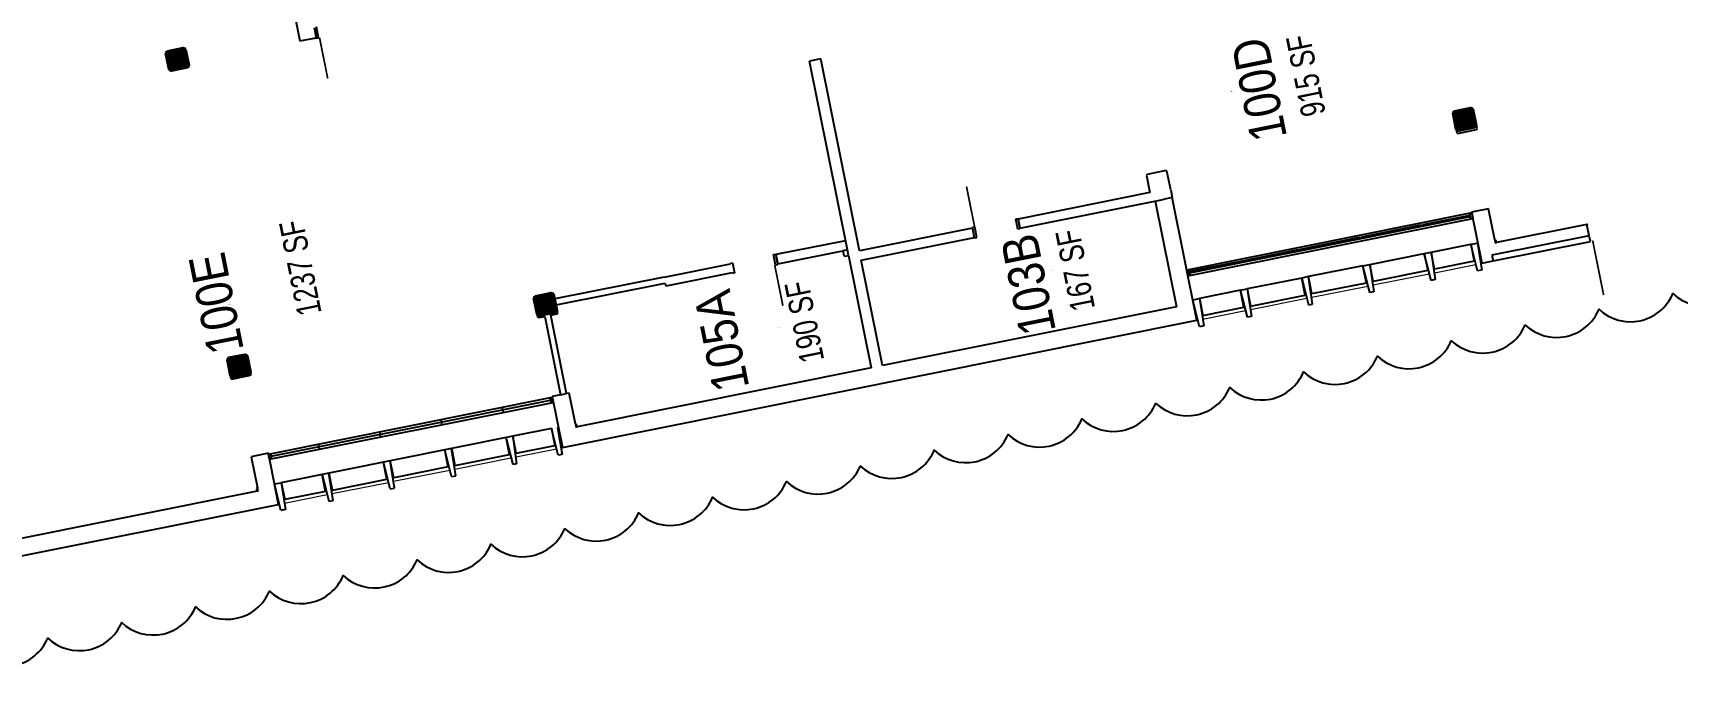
# Model space of a CAD drawing. Header units: inches. Extents: x 69200890 to 69205124, y 27678531 to 27681974.
# Drawn here: x 69202415 to 69203835, y 27678765 to 27679335 of the extents above; entities that cross this region are included whole.
import ezdxf
from ezdxf.enums import TextEntityAlignment as Align

# ---------------------------------------------------------------- set-up
doc = ezdxf.new("R2010")
doc.units = ezdxf.units.IN
doc.header["$LTSCALE"] = 10
doc.header["$MEASUREMENT"] = 0
doc.layers.get('0').update_dxf_attribs({"linetype": 'CONTINUOUS'})
for name, color, linetype in [('A-COLS', 5, 'CONTINUOUS'), ('A-DOOR', 2, 'CONTINUOUS'), ('A-GLAZ', 1, 'CONTINUOUS'), ('A-IDEN-RNUM', 7, 'CONTINUOUS'), ('A-IDEN-SNUM', 4, 'CONTINUOUS'), ('A-IDEN-VNUM', 4, 'CONTINUOUS'), ('A-WALL', 5, 'CONTINUOUS'), ('AREA-TEXT', 3, 'CONTINUOUS')]:
    doc.layers.add(name, color=color, linetype=linetype)
doc.layers.add('A-REV', color=1, linetype='CONTINUOUS', true_color=0xff0000)
doc.layers.add('A-ROOF', color=132, linetype='CONTINUOUS', lineweight=13)
doc.styles.add('CP_AREA', font='arial.ttf', dxfattribs={"height": 15})
doc.styles.add('CP_ROOMSNUMBER', font='arial.ttf', dxfattribs={"height": 1})
doc.styles.add('CP_ROOMVNUMBER', font='arial.ttf', dxfattribs={"width": 0.85, "height": 0.075})

# ---------------------------------------------------------------- blocks, each defined once
blk = doc.blocks.new('COL')
at = {"layer": 'A-COLS', "const_width": 18}
blk.add_lwpolyline([(0, 9), (0, -9)], dxfattribs=at)
at = {"layer": 'A-COLS'}
blk.add_lwpolyline([(9, 7), (9, -7), (7, -9), (-7, -9), (-9, -7), (-9, 7), (-7, 9), (7, 9)], close=True, dxfattribs=at)
blk = doc.blocks.new('Chamfered Column - 1_-6_ x 1_-6_ Concrete-1521666-LEVEL 1 FLOOR PLAN - OVERALL')
at = {"layer": 'A-COLS'}
blk.add_hatch(color=9, dxfattribs=at).paths.add_polyline_path([(-8.25, -9), (8.25, -9), (9, -8.25), (9, 8.25), (8.25, 9), (-8.25, 9), (-9, 8.25), (-9, -8.25)])
at = {"layer": 'A-COLS', "color": 253}
for p, q in [((-8.25, 9), (-9, 8.25)), ((-9, 8.25), (-9, -8.25)), ((8.25, 9), (-8.25, 9)), ((9, 8.25), (8.25, 9)), ((9, -8.25), (9, 8.25)), ((-9, -8.25), (-8.25, -9)), ((-8.25, -9), (8.25, -9)), ((8.25, -9), (9, -8.25))]:
    blk.add_line(p, q, dxfattribs=at)

msp = doc.modelspace()

# ---------------------------------------------------------------- hatches: boundary and pattern name
at = {"layer": 'A-COLS', "lineweight": 5}
msp.add_hatch(color=256, dxfattribs=at).paths.add_polyline_path([(69202602.9, 27679038.9), (69202603.5, 27679039.8), (69202600.3, 27679056), (69202599.4, 27679056.5), (69202583.2, 27679053.3), (69202582.6, 27679052.4), (69202585.9, 27679036.2), (69202586.7, 27679035.7)])

# ---------------------------------------------------------------- linework, layer by layer
at = {"layer": 'A-COLS'}
for p, q in [((69202583.2, 27679053.3), (69202582.6, 27679052.4)), ((69202582.6, 27679052.4), (69202585.9, 27679036.2)), ((69202599.4, 27679056.5), (69202583.2, 27679053.3)), ((69202600.3, 27679056), (69202599.4, 27679056.5)), ((69202603.5, 27679039.8), (69202600.3, 27679056)), ((69202585.9, 27679036.2), (69202586.7, 27679035.7)), ((69202586.7, 27679035.7), (69202602.9, 27679038.9)), ((69202602.9, 27679038.9), (69202603.5, 27679039.8))]:
    msp.add_line(p, q, dxfattribs=at)
at = {"layer": 'A-DOOR'}
for points in [[(69202662.4, 27679330.5, 1.5, 1.5, 0), (69202669.5, 27679295.2, 0, 0, 0), (69202670.2, 27679295.4, 0, 0, 0.414214), (69202696.7, 27679338.9, 0, 0, 0.414214)], [(69203228.4, 27679166.6, 1.5, 1.5, 0), (69203221.3, 27679201.9, 0, 0, 0), (69203222.1, 27679202.1, 0, 0, -0.414214), (69203263.3, 27679172.1, 0, 0, -0.414214)], [(69203854.8, 27679174.2, 1.5, 1.5, 0), (69203864.6, 27679127.2, 0, 0, 0), (69203863.8, 27679127.1, 0, 0, -0.414214), (69203808.2, 27679166.1, 0, 0, -0.414214)], [(69203762.2, 27679155.3, 1.5, 1.5, 0), (69203771.7, 27679108.2, 0, 0, 0), (69203772.4, 27679108.4, 0, 0, 0.414214), (69203808.2, 27679166.1, 0, 0, 0.414214)], [(69203055.6, 27679134.2, 1.5, 1.5, 0), (69203062.7, 27679098.9, 0, 0, 0), (69203062, 27679098.7, 0, 0, -0.414214), (69203020.8, 27679128.7, 0, 0, -0.414214)]]:
    msp.add_lwpolyline(points, format="xyseb", dxfattribs=at)
at = {"layer": 'A-GLAZ'}
for p, q in [((69203413.9, 27679128.4), (69203656.1, 27679177)), ((69203414.1, 27679127.5), (69203656.3, 27679176)), ((69203656.6, 27679174.3), (69203655.7, 27679178.7)), ((69203614.6, 27679167.6), (69203614.4, 27679168.6)), ((69203508.7, 27679146.4), (69203508.5, 27679147.4)), ((69203561.6, 27679157), (69203561.4, 27679158)), ((69203455.7, 27679135.8), (69203455.5, 27679136.8)), ((69203414.4, 27679125.7), (69203413.9, 27679128.4)), ((69202618.3, 27678970.8), (69202863.5, 27679020)), ((69202864.3, 27679015.5), (69202863.5, 27679020)), ((69202619.2, 27678966.4), (69202864.3, 27679015.5)), ((69202620.7, 27678969), (69202861.9, 27679017.4)), ((69202821.2, 27679006.9), (69202820.3, 27679011.3)), ((69202715.3, 27678985.7), (69202714.4, 27678990.1)), ((69202768.2, 27678996.3), (69202767.4, 27679000.7)), ((69202662.4, 27678975.1), (69202661.5, 27678979.5)), ((69202619.2, 27678966.4), (69202618.3, 27678970.8)), ((69202621.2, 27678966.8), (69202620.3, 27678971.2))]:
    msp.add_line(p, q, dxfattribs=at)
at = {"layer": 'A-GLAZ', "lineweight": -3}
for p, q in [((69203613.6, 27679167.4), (69203656.3, 27679176)), ((69203656.1, 27679177), (69203615.4, 27679168.8)), ((69203655.7, 27679178.7), (69203657.7, 27679179.1)), ((69203655.7, 27679178.7), (69203656.1, 27679177)), ((69203656.3, 27679176), (69203656.6, 27679174.3)), ((69203657.7, 27679179.1), (69203658.6, 27679174.7)), ((69203560.7, 27679156.8), (69203613.6, 27679167.4)), ((69203613.4, 27679168.4), (69203562.4, 27679158.2)), ((69203658.6, 27679174.7), (69203656.6, 27679174.3)), ((69203507.5, 27679147.2), (69203456.5, 27679137)), ((69203507.7, 27679146.2), (69203560.7, 27679156.8)), ((69203560.5, 27679157.8), (69203509.5, 27679147.6)), ((69203622.6, 27679145.3), (69203657, 27679152.2)), ((69203657, 27679152.2), (69203662.7, 27679153.1)), ((69203662.8, 27679129), (69203657, 27679152.2)), ((69203657, 27679152.2), (69203659.9, 27679137.4)), ((69203662.7, 27679153.1), (69203666.4, 27679129.7)), ((69203454.6, 27679136.6), (69203413.9, 27679128.4)), ((69203414.1, 27679127.5), (69203454.8, 27679135.6)), ((69203454.8, 27679135.6), (69203456.7, 27679136)), ((69203456.7, 27679136), (69203507.7, 27679146.2)), ((69203563.8, 27679133.5), (69203516.7, 27679124.1)), ((69203563.8, 27679133.5), (69203569.7, 27679134.7)), ((69203566.8, 27679118.8), (69203563.8, 27679133.5)), ((69203569.6, 27679110.3), (69203563.8, 27679133.5)), ((69203569.7, 27679134.7), (69203616.8, 27679144.1)), ((69203572.6, 27679120), (69203569.7, 27679134.7)), ((69203569.7, 27679134.7), (69203573.3, 27679111.1)), ((69203616.8, 27679144.1), (69203622.6, 27679145.3)), ((69203622.6, 27679120.9), (69203616.8, 27679144.1)), ((69203616.8, 27679144.1), (69203619.7, 27679129.4)), ((69203625.6, 27679130.6), (69203622.6, 27679145.3)), ((69203622.6, 27679145.3), (69203626.2, 27679121.7)), ((69203659.9, 27679137.4), (69203625.6, 27679130.6)), ((69203411.6, 27679129.8), (69203413.5, 27679130.2)), ((69203411.6, 27679129.8), (69203412.5, 27679125.3)), ((69203412.5, 27679125.3), (69203414.4, 27679125.7)), ((69203413.9, 27679128.4), (69203413.5, 27679130.2)), ((69203510.9, 27679122.9), (69203463.8, 27679113.5)), ((69203516.7, 27679124.1), (69203510.9, 27679122.9)), ((69203513.8, 27679108.2), (69203510.9, 27679122.9)), ((69203510.9, 27679122.9), (69203516.7, 27679099.7)), ((69203519.7, 27679109.4), (69203516.7, 27679124.1)), ((69203520.3, 27679100.4), (69203516.7, 27679124.1)), ((69203519.7, 27679109.4), (69203566.8, 27679118.8)), ((69203619.7, 27679129.4), (69203572.6, 27679120)), ((69203626.2, 27679121.7), (69203622.6, 27679120.9)), ((69203666.4, 27679129.7), (69203662.8, 27679129)), ((69203416.9, 27679103.9), (69203417.2, 27679104.1)), ((69203422.5, 27679080.8), (69203416.9, 27679103.9)), ((69203417.2, 27679104.1), (69203422.6, 27679105.2)), ((69203458, 27679112.3), (69203422.6, 27679105.2)), ((69203422.6, 27679105.2), (69203425.5, 27679090.5)), ((69203422.6, 27679105.2), (69203426.2, 27679081.6)), ((69203458, 27679112.3), (69203463.8, 27679113.5)), ((69203460.9, 27679097.6), (69203458, 27679112.3)), ((69203464.1, 27679089), (69203458, 27679112.3)), ((69203463.8, 27679113.5), (69203466.7, 27679098.7)), ((69203463.8, 27679113.5), (69203467.4, 27679089.8)), ((69203466.7, 27679098.7), (69203513.8, 27679108.2)), ((69203573.3, 27679111.1), (69203569.6, 27679110.3)), ((69203425.5, 27679090.5), (69203460.9, 27679097.6)), ((69203467.4, 27679089.8), (69203464.1, 27679089)), ((69203516.7, 27679099.7), (69203520.3, 27679100.4)), ((69203426.2, 27679081.6), (69203422.5, 27679080.8)), ((69202861.5, 27679019.6), (69202862.4, 27679015.2)), ((69202862.8, 27678993), (69202829.4, 27678986.4)), ((69202862.8, 27678993), (69202865.7, 27678978.3)), ((69202868.6, 27678969.9), (69202862.8, 27678993)), ((69202868.1, 27678994.1), (69202871.9, 27678970.4)), ((69202829.4, 27678986.4), (69202628.9, 27678946.2)), ((69202829.7, 27678961.9), (69202823.6, 27678985.2)), ((69202826.5, 27678970.5), (69202823.6, 27678985.2)), ((69202829.4, 27678986.4), (69202832.7, 27678962.5)), ((69202832.4, 27678971.7), (69202829.4, 27678986.4)), ((69202832.4, 27678971.7), (69202865.7, 27678978.3)), ((69202723.5, 27678940.8), (69202717.7, 27678964)), ((69202720.6, 27678949.3), (69202717.7, 27678964)), ((69202727.2, 27678941.8), (69202723.5, 27678965.2)), ((69202726.5, 27678950.4), (69202723.5, 27678965.1)), ((69202776.4, 27678951.4), (69202770.6, 27678974.6)), ((69202773.6, 27678959.9), (69202770.6, 27678974.6)), ((69202780.1, 27678952.2), (69202776.5, 27678975.8)), ((69202776.6, 27678975.2), (69202779.4, 27678961.1)), ((69202779.4, 27678961.1), (69202826.5, 27678970.5)), ((69202832.7, 27678962.5), (69202829.7, 27678961.9)), ((69202871.9, 27678970.4), (69202868.6, 27678969.9)), ((69202667.7, 27678938.7), (69202664.7, 27678953.4)), ((69202664.7, 27678953.4), (69202670.5, 27678930.2)), ((69202674.2, 27678930.9), (69202670.5, 27678954.4)), ((69202673.5, 27678939.8), (69202670.7, 27678954)), ((69202673.5, 27678939.8), (69202720.6, 27678949.3)), ((69202773.6, 27678959.9), (69202726.5, 27678950.4)), ((69202776.4, 27678951.4), (69202780.1, 27678952.2)), ((69202623.5, 27678945.1), (69202628.9, 27678946.2)), ((69202629.1, 27678922.2), (69202623.5, 27678945.1)), ((69202629.4, 27678946.3), (69202632.3, 27678931.6)), ((69202629.4, 27678946.3), (69202633, 27678923)), ((69202667.7, 27678938.7), (69202632.3, 27678931.6)), ((69202723.5, 27678940.8), (69202727.1, 27678941.5)), ((69202633, 27678923), (69202629.1, 27678922.2)), ((69202670.5, 27678930.2), (69202674.2, 27678930.9))]:
    msp.add_line(p, q, dxfattribs=at)
at = {"layer": 'A-REV'}
msp.add_lwpolyline([(69202363.8, 27678798.4, 0.520567), (69202427.6, 27678811.9, 0.520567), (69202491.5, 27678825.4, 0.520567), (69202555.3, 27678838.9, 0.520567), (69202619.1, 27678852.5, 0.520567), (69202682.9, 27678866, 0.520567), (69202746.7, 27678879.5, 0.520567), (69202810.5, 27678893, 0.520567), (69202874.3, 27678906.5, 0.520567), (69202938.1, 27678920.1, 0.520567), (69203002, 27678933.6, 0.520567), (69203065.8, 27678947.1, 0.520567), (69203129.6, 27678960.6, 0.520567), (69203193.4, 27678974.2, 0.520567), (69203257.2, 27678987.7, 0.520567), (69203321, 27679001.2, 0.520567), (69203384.8, 27679014.7, 0.520567), (69203448.7, 27679028.3, 0.520567), (69203512.5, 27679041.8, 0.520567), (69203576.3, 27679055.3, 0.520567), (69203640.1, 27679068.8, 0.520567), (69203703.9, 27679082.3, 0.520567), (69203767.7, 27679095.9, 0.520567), (69203831.5, 27679109.4, 0.520567), (69203895.4, 27679122.9, 0.520567)], format="xyb", dxfattribs=at)
at = {"layer": 'A-ROOF'}
for p, q in [((69203625.5, 27679127.5), (69203661.2, 27679134.7)), ((69203665.7, 27679135.5), (69203666.4, 27679135.7)), ((69203572.5, 27679116.9), (69203621, 27679126.6)), ((69203466.6, 27679095.7), (69203515.2, 27679105.4)), ((69203519.6, 27679106.3), (69203568.1, 27679116)), ((69203425.4, 27679087.4), (69203462.2, 27679094.8)), ((69203420.3, 27679086.4), (69203421, 27679086.5)), ((69202871.4, 27678976.4), (69202872.2, 27678976.6)), ((69202779.3, 27678958), (69202827.8, 27678967.7)), ((69202832.2, 27678968.6), (69202867, 27678975.5)), ((69202726.3, 27678947.4), (69202774.9, 27678957.1)), ((69202632.2, 27678928.5), (69202669, 27678935.9)), ((69202673.4, 27678936.8), (69202721.9, 27678946.5))]:
    msp.add_line(p, q, dxfattribs=at)
at = {"layer": 'A-WALL', "lineweight": 25}
for p, q in [((69202592.1, 27679594.1), (69202645.5, 27679327.6)), ((69202645.5, 27679327.6), (69202659.5, 27679330.4)), ((69202960, 27679123.7), (69202865.8, 27679104.8)), ((69202866.9, 27679099.7), (69202961, 27679118.5)), ((69202857, 27679089.8), (69202870.5, 27679022.1)), ((69202875.7, 27679023.2), (69202862.1, 27679090.8)), ((69202870.5, 27679022.1), (69202875.7, 27679023.2))]:
    msp.add_line(p, q, dxfattribs=at)
at = {"layer": 'A-WALL', "lineweight": -3}
for p, q in [((69202657.7, 27679339.3), (69202659.5, 27679330.4)), ((69202661.6, 27679330.3), (69202659.7, 27679339.7)), ((69202659.6, 27679330), (69202661.6, 27679330.3)), ((69203228.5, 27679166.8), (69203226.5, 27679166.4)), ((69203230.3, 27679157.9), (69203228.5, 27679166.8)), ((69203263.8, 27679173.8), (69203265.7, 27679174.2)), ((69203265.6, 27679165), (69203263.8, 27679173.8)), ((69203267.5, 27679165.4), (69203265.6, 27679165)), ((69203265.7, 27679174.2), (69203267.5, 27679165.4)), ((69203757.3, 27679169.2), (69203758.3, 27679169.4)), ((69203228.3, 27679157.6), (69203230.3, 27679157.9)), ((69203054.6, 27679143.1), (69203056.5, 27679143.5)), ((69203056.3, 27679134.3), (69203054.6, 27679143.1)), ((69203056.3, 27679134.3), (69203058.3, 27679134.7))]:
    msp.add_line(p, q, dxfattribs=at)
at = {"layer": 'A-WALL'}
for p, q in [((69203095.6, 27679312), (69203085.8, 27679310)), ((69203118.4, 27679147.3), (69203085.8, 27679310)), ((69203128.8, 27679146.3), (69203095.6, 27679312)), ((69203377.4, 27679212.4), (69203376.8, 27679211.5)), ((69203376.8, 27679211.5), (69203379.8, 27679196.6)), ((69203393.6, 27679215.7), (69203377.4, 27679212.4)), ((69203394.5, 27679215.1), (69203393.6, 27679215.7)), ((69203397.7, 27679198.9), (69203394.5, 27679215.1)), ((69203379.8, 27679196.6), (69203265.8, 27679173.7)), ((69203267.4, 27679165.9), (69203391.2, 27679190.7)), ((69203384.3, 27679189.3), (69203402.6, 27679098.1)), ((69203399.1, 27679192.3), (69203391.2, 27679190.7)), ((69203397.7, 27679198.9), (69203399.1, 27679192.3)), ((69203420.3, 27679086.4), (69203399.1, 27679192.3)), ((69203657.7, 27679179.1), (69203411.6, 27679129.8)), ((69203672.2, 27679182.7), (69203657.5, 27679179.8)), ((69203657.5, 27679179.8), (69203666.4, 27679135.7)), ((69203677.6, 27679156), (69203672.2, 27679182.7)), ((69203226.6, 27679165.9), (69203128.8, 27679146.3)), ((69203228.3, 27679157.6), (69203226.5, 27679166.4)), ((69203265.8, 27679173.7), (69203267.4, 27679165.9)), ((69203412.6, 27679124.9), (69203658.7, 27679174.2)), ((69203757.3, 27679169.2), (69203679.1, 27679153.5)), ((69203759.3, 27679159.4), (69203757.3, 27679169.2)), ((69203116.9, 27679155.1), (69203056.6, 27679143.1)), ((69203058.2, 27679135.2), (69203114.5, 27679146.5)), ((69203118.4, 27679147.3), (69203114.5, 27679146.5)), ((69203114.5, 27679146.5), (69203115.3, 27679142.3)), ((69203119.4, 27679142.4), (69203118.4, 27679147.3)), ((69203130.4, 27679138.4), (69203228.2, 27679158)), ((69203759.3, 27679159.4), (69203675.2, 27679142.5)), ((69203676.2, 27679137.6), (69203760.3, 27679154.5)), ((69203677.8, 27679156.1), (69203677.6, 27679156)), ((69203677.6, 27679156), (69203678.1, 27679153.3)), ((69203678.7, 27679155.5), (69203677.8, 27679156.1)), ((69203678.1, 27679153.3), (69203679.1, 27679153.5)), ((69203679.1, 27679153.5), (69203678.7, 27679155.5)), ((69203760.3, 27679154.5), (69203759.3, 27679159.4)), ((69202960, 27679123.7), (69203017.4, 27679135.2)), ((69203017.3, 27679135.7), (69203019.3, 27679136.1)), ((69203019.3, 27679136.1), (69203021, 27679127.3)), ((69203058.3, 27679134.7), (69203056.5, 27679143.5)), ((69203056.6, 27679143.1), (69203058.2, 27679135.2)), ((69203115.3, 27679142.3), (69203116.2, 27679141.7)), ((69203116.2, 27679141.7), (69203119.4, 27679142.4)), ((69203119.4, 27679142.4), (69203138.9, 27679045.3)), ((69203148.7, 27679047.3), (69203130.4, 27679138.4)), ((69203666.4, 27679135.7), (69203676.2, 27679137.6)), ((69203675.2, 27679142.5), (69203676.2, 27679137.6)), ((69202961, 27679118.5), (69202961.5, 27679115.8)), ((69203019, 27679127.3), (69202961.5, 27679115.8)), ((69203021, 27679127.3), (69203019.1, 27679126.9)), ((69202847.9, 27679106.3), (69202847.4, 27679105.5)), ((69202847.4, 27679105.5), (69202850.6, 27679089.3)), ((69202864.1, 27679109.6), (69202847.9, 27679106.3)), ((69202865, 27679109), (69202864.1, 27679109.6)), ((69202865.8, 27679104.8), (69202865, 27679109)), ((69202851.5, 27679088.7), (69202857, 27679089.8)), ((69202862.1, 27679090.8), (69202867.7, 27679091.9)), ((69202868.2, 27679092.8), (69202866.9, 27679099.7)), ((69202867.7, 27679091.9), (69202868.2, 27679092.8)), ((69203402.6, 27679098.1), (69203148.7, 27679047.3)), ((69202850.6, 27679089.3), (69202851.5, 27679088.7)), ((69202872.2, 27678976.6), (69203420.3, 27679086.4)), ((69203138.9, 27679045.3), (69202884.9, 27678994.4)), ((69202870.5, 27679022.1), (69202863.3, 27679020.7)), ((69202863.3, 27679020.7), (69202872.2, 27678976.6)), ((69202878, 27679023.6), (69202875.7, 27679023.2)), ((69202883.4, 27678996.9), (69202878, 27679023.6)), ((69202883.6, 27678997), (69202883.4, 27678996.9)), ((69202883.4, 27678996.9), (69202883.9, 27678994.2)), ((69202884.5, 27678996.4), (69202883.6, 27678997)), ((69202883.9, 27678994.2), (69202884.9, 27678994.4)), ((69202884.9, 27678994.4), (69202884.5, 27678996.4)), ((69202618.2, 27678971.6), (69202603.5, 27678968.6)), ((69202603.5, 27678968.6), (69202608.8, 27678941.9)), ((69202627, 27678927.5), (69202618.2, 27678971.6)), ((69202608.4, 27678939), (69202355.4, 27678888.3)), ((69202608.6, 27678941.9), (69202608, 27678941)), ((69202608, 27678941), (69202608.4, 27678939)), ((69202608.4, 27678939), (69202609.4, 27678939.2)), ((69202608.8, 27678941.9), (69202608.6, 27678941.9)), ((69202609.4, 27678939.2), (69202608.8, 27678941.9)), ((69201818.1, 27678765.4), (69202627, 27678927.5))]:
    msp.add_line(p, q, dxfattribs=at)

# ---------------------------------------------------------------- block references
at = {"rotation": 11.36903025436198}
for p in [(69202539.6, 27679311.7), (69203651.6, 27679259.9), (69202857.5, 27679100.2), (69202592.8, 27679047)]:
    msp.add_blockref('COL', p, dxfattribs=at)
at = {"layer": 'A-COLS', "rotation": 11.32828302501397}
msp.add_blockref('Chamfered Column - 1_-6_ x 1_-6_ Concrete-1521666-LEVEL 1 FLOOR PLAN - OVERALL', (69203652, 27679258.2), dxfattribs=at)

# ---------------------------------------------------------------- texts
at = {"layer": 'A-IDEN-RNUM', "style": 'CP_ROOMSNUMBER'}
for s, p in [('0100-D0', (69203449.8, 27679283.7)), ('0100-E0', (69202583.9, 27679100.3)), ('0105-A0', (69203059.1, 27679080.5))]:
    msp.add_text(s, height=0.36, rotation=11.369, dxfattribs=at).set_placement(p, align=Align.MIDDLE_CENTER)
msp.add_text('0103-B0', height=0.36, rotation=11.369, dxfattribs=at).set_placement((69203294.8, 27679129.5), align=Align.MIDDLE)
at = {"layer": 'A-IDEN-SNUM', "style": 'CP_ROOMSNUMBER'}
for s, p in [('03500100D0', (69203450.8, 27679283.7)), ('03500100E0', (69202584.9, 27679100.3)), ('03500105A0', (69203060.1, 27679080.5))]:
    msp.add_text(s, height=0.36, rotation=11.369, dxfattribs=at).set_placement(p, align=Align.MIDDLE_CENTER)
msp.add_text('03500103B0', height=0.36, rotation=11.369, dxfattribs=at).set_placement((69203295.8, 27679129.5), align=Align.MIDDLE)
at = {"layer": 'A-IDEN-VNUM', "style": 'CP_ROOMVNUMBER', "width": 0.85}
for s, p in [('100D', (69203474, 27679285.6)), ('100E', (69202573.1, 27679100.8)), ('105A', (69203009.7, 27679068.5))]:
    msp.add_text(s, height=31.5, rotation=101.369, dxfattribs=at).set_placement(p, align=Align.MIDDLE_CENTER)
msp.add_text('103B', height=31.5, rotation=101.369, dxfattribs=at).set_placement((69203274.6, 27679117.1), align=Align.MIDDLE)
at = {"layer": 'AREA-TEXT', "style": 'CP_AREA', "width": 0.75}
for s, p in [('915 SF', (69203514.4, 27679297.6)), ('1237 SF', (69202645.8, 27679131.6)), ('167 SF', (69203315.2, 27679129.6)), ('190 SF', (69203081.2, 27679085))]:
    msp.add_text(s, height=21, rotation=101.37, dxfattribs=at).set_placement(p, align=Align.MIDDLE_CENTER)

doc.saveas('drawing.dxf')
